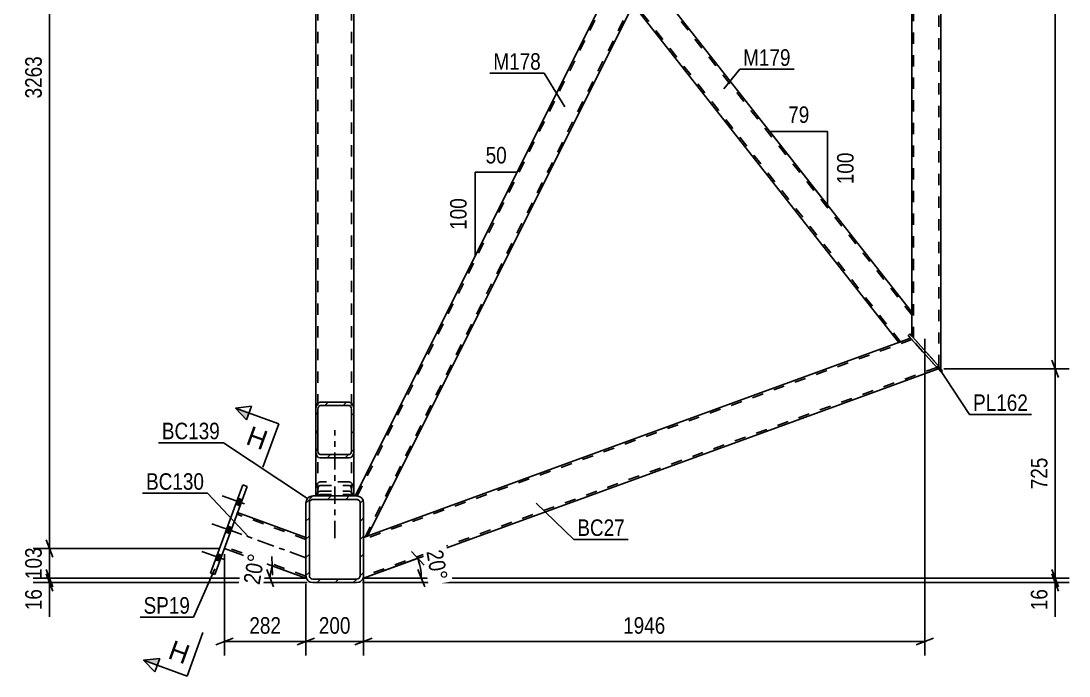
# Model space of a CAD drawing. Header units: millimetres. Extents: x -132 to 1057, y -569 to 272.
# Drawn here: x 589.1 to 770.7, y -323.4 to -210 of the extents above; entities that cross this region are included whole.
import ezdxf

# ---------------------------------------------------------------- set-up
doc = ezdxf.new("R2010")
doc.units = ezdxf.units.MM
doc.linetypes.add('DXK_LINE_DOT2', pattern=[3.9198, 1.9599, -1.9599])
doc.linetypes.add('DXK_LINE_DOT3', pattern=[5.9187, 2.979, -0.9799, 0.9799, -0.9799])
doc.styles.add('Arial', font='arial.ttf', dxfattribs={"height": 0.2})
doc.styles.add('Arial Narrow', font='ARIALN.TTF', dxfattribs={"height": 0.2})

# ---------------------------------------------------------------- blocks, each defined once
blk = doc.blocks.new('Part-335479220-2764 - 2737')
at = {"color": 2, "linetype": 'Continuous'}
for p, q in [((743.15, -264.19), (742.85, -264.46)), ((748.52, -270.78), (742.85, -264.46)), ((748.82, -270.51), (743.15, -264.19)), ((748.52, -270.78), (748.82, -270.51))]:
    blk.add_line(p, q, dxfattribs=at)
blk = doc.blocks.new('Bolt-335479220-2774 - 2737')
at = {"linetype": 'Continuous'}
for points in [[(627.08, -293.93), (627.46, -292.9), (626.71, -292.63), (626.33, -293.66)], [(627.08, -293.93), (627.46, -292.9), (626.71, -292.63), (626.33, -293.66)], [(627.08, -293.93), (627.46, -292.9), (626.71, -292.63), (626.33, -293.66)], [(625.32, -298.77), (625.7, -297.74), (624.95, -297.46), (624.57, -298.5)], [(625.32, -298.77), (625.7, -297.74), (624.95, -297.46), (624.57, -298.5)], [(623.58, -303.56), (623.96, -302.53), (623.2, -302.26), (622.83, -303.29)], [(623.58, -303.56), (623.96, -302.53), (623.2, -302.26), (622.83, -303.29)], [(623.58, -303.56), (623.96, -302.53), (623.2, -302.26), (622.83, -303.29)]]:
    blk.add_hatch(color=1, dxfattribs=at).paths.add_polyline_path(points)
at = {"color": 1, "linetype": 'Continuous'}
for p, q in [((627.88, -293.64), (623.98, -292.22)), ((627.88, -293.64), (623.98, -292.22)), ((627.88, -293.64), (623.98, -292.22)), ((627.08, -293.93), (626.33, -293.66)), ((627.08, -293.93), (626.33, -293.66)), ((627.08, -293.93), (626.33, -293.66)), ((627.46, -292.9), (626.71, -292.63)), ((627.46, -292.9), (626.71, -292.63)), ((627.46, -292.9), (626.71, -292.63)), ((626.12, -298.48), (622.22, -297.06)), ((626.12, -298.48), (622.22, -297.06)), ((625.7, -297.74), (624.95, -297.46)), ((625.7, -297.74), (624.95, -297.46)), ((625.32, -298.77), (624.57, -298.5)), ((625.32, -298.77), (624.57, -298.5)), ((624.38, -303.27), (620.48, -301.85)), ((624.38, -303.27), (620.48, -301.85)), ((624.38, -303.27), (620.48, -301.85)), ((623.58, -303.56), (622.83, -303.29)), ((623.58, -303.56), (622.83, -303.29)), ((623.58, -303.56), (622.83, -303.29)), ((623.96, -302.53), (623.2, -302.26)), ((623.96, -302.53), (623.2, -302.26)), ((623.96, -302.53), (623.2, -302.26))]:
    blk.add_line(p, q, dxfattribs=at)
blk = doc.blocks.new('Part-335479220-2852 - 2737')
at = {"color": 7, "linetype": 'DXK_LINE_DOT2'}
for p, q in [((647.38, -292.27), (741.35, -104.39)), ((648.76, -299.34), (743.49, -109.96)), ((691.79, -202.8), (694.26, -197.86)), ((695.21, -207.14), (697.68, -202.2)), ((647.29, -292.25), (647.05, -292.25)), ((647.24, -292.25), (647.29, -292.25)), ((647.68, -292.33), (647.29, -292.25)), ((647.75, -292.34), (647.68, -292.33)), ((647.68, -292.33), (647.75, -292.34)), ((647.75, -292.34), (647.68, -292.33)), ((647.68, -292.33), (647.75, -292.34)), ((648.49, -293.45), (648.39, -292.99)), ((648.39, -292.99), (648.49, -293.45)), ((648.49, -293.45), (648.39, -292.99)), ((648.39, -292.99), (648.49, -293.45)), ((648.49, -299.44), (648.49, -293.45)), ((648.49, -299.44), (649.17, -299.19)), ((648.5, -299.43), (648.49, -299.44))]:
    blk.add_line(p, q, dxfattribs=at)
at = {"color": 2, "linetype": 'Continuous'}
for p, q in [((740.94, -104.54), (694.26, -197.86)), ((743.49, -103.61), (740.94, -104.54)), ((743.49, -110.63), (743.49, -103.61)), ((743.49, -110.63), (697.68, -202.2)), ((647.05, -292.25), (691.79, -202.8)), ((649.17, -299.19), (695.21, -207.14))]:
    blk.add_line(p, q, dxfattribs=at)
at = {"color": 7, "linetype": 'DXK_LINE_DOT2'}
blk.add_arc((647.29, -293.45), 1.2, 22.5, 67.5, dxfattribs=at)
blk.add_arc((647.29, -293.45), 1.2, 22.5, 67.5, dxfattribs=at)
blk.add_arc((647.29, -293.45), 1.2, 22.5, 67.5, dxfattribs=at)
blk.add_arc((647.29, -293.45), 1.2, 22.5, 67.5, dxfattribs=at)
blk = doc.blocks.new('Part-335479220-2792 - 2737')
at = {"color": 2, "linetype": 'Continuous'}
for p, q in [((648.49, -299.44), (743.28, -264.94)), ((748.03, -270.23), (648.49, -306.46)), ((648.49, -306.41), (648.49, -306.05)), ((648.49, -306.46), (648.49, -306.41))]:
    blk.add_line(p, q, dxfattribs=at)
at = {"color": 7, "linetype": 'DXK_LINE_DOT2'}
for p, q in [((748.03, -270.23), (743.28, -264.94)), ((743.5, -265.18), (648.49, -299.76)), ((747.82, -269.99), (648.49, -306.14)), ((648.49, -306.05), (648.49, -299.44)), ((648.49, -299.78), (648.49, -299.76))]:
    blk.add_line(p, q, dxfattribs=at)
blk = doc.blocks.new('Part-335479220-2800 - 2737')
at = {"linetype": 'Continuous'}
h = blk.add_hatch(dxfattribs=at)
h.set_pattern_fill('', scale=0.7, style=0, pattern_type=0)
h.set_pattern_definition([(45, (638.4863, -306.0474), (-1.57154, 1.57154), [])])
h.paths.add_polyline_path([(638.49, -293.45), (638.49, -306.05), (638.58, -306.51), (638.84, -306.9), (639.23, -307.16), (639.69, -307.25), (647.29, -307.25), (647.75, -307.16), (648.13, -306.9), (648.39, -306.51), (648.49, -306.05), (648.49, -293.45), (648.39, -292.99), (648.13, -292.6), (647.75, -292.34), (647.29, -292.25), (639.69, -292.25), (639.23, -292.34), (638.84, -292.6), (638.58, -292.99)])
h.paths.add_polyline_path([(639.26, -293.02), (639.46, -292.89), (639.69, -292.85), (647.29, -292.85), (647.52, -292.89), (647.71, -293.02), (647.84, -293.22), (647.89, -293.45), (647.89, -306.05), (647.84, -306.28), (647.71, -306.47), (647.52, -306.6), (647.29, -306.65), (639.69, -306.65), (639.46, -306.6), (639.26, -306.47), (639.13, -306.28), (639.09, -306.05), (639.09, -293.45), (639.13, -293.22)])
at = {"color": 2, "linetype": 'Continuous'}
for p, q in [((639.69, -292.25), (639.23, -292.34)), ((639.69, -292.25), (647.29, -292.25)), ((647.75, -292.34), (647.29, -292.25)), ((638.58, -292.99), (638.49, -293.45)), ((638.49, -306.05), (638.49, -293.45)), ((639.09, -293.45), (639.13, -293.22)), ((639.09, -306.05), (639.09, -293.45)), ((639.46, -292.89), (639.69, -292.85)), ((639.69, -292.85), (647.29, -292.85)), ((647.29, -292.85), (647.52, -292.89)), ((647.84, -293.22), (647.89, -293.45)), ((647.89, -306.05), (647.89, -293.45)), ((648.49, -293.45), (648.39, -292.99)), ((648.49, -306.05), (648.49, -293.45)), ((638.49, -306.05), (638.58, -306.51)), ((639.13, -306.28), (639.09, -306.05)), ((639.69, -306.65), (639.46, -306.6)), ((639.69, -306.65), (647.29, -306.65)), ((647.52, -306.6), (647.29, -306.65)), ((647.89, -306.05), (647.84, -306.28)), ((648.39, -306.51), (648.49, -306.05)), ((639.23, -307.16), (639.69, -307.25)), ((639.69, -307.25), (647.29, -307.25)), ((647.29, -307.25), (647.75, -307.16))]:
    blk.add_line(p, q, dxfattribs=at)
at = {"color": 7, "linetype": 'DXK_LINE_DOT3'}
blk.add_line((643.49, -299.75), (643.49, -299.75), dxfattribs=at)
at = {"color": 2, "linetype": 'Continuous'}
for centre, radius, start, end in [((639.69, -293.45), 1.2, 112.5, 157.5), ((647.29, -293.45), 1.2, 22.5, 67.5), ((639.69, -293.45), 0.6, 112.5, 157.5), ((647.29, -293.45), 0.6, 22.5, 67.5), ((639.69, -306.05), 1.2, 202.5, 247.5), ((639.69, -306.05), 0.6, 202.5, 247.5), ((647.29, -306.05), 0.6, 292.5, 337.5), ((647.29, -306.05), 1.2, 292.5, 337.5)]:
    blk.add_arc(centre, radius, start, end, dxfattribs=at)
blk = doc.blocks.new('Part-335479220-2821 - 2737')
at = {"color": 7, "linetype": 'DXK_LINE_DOT2'}
for p, q in [((646.79, -147.75), (640.19, -147.75)), ((640.19, -147.75), (640.25, -147.75)), ((640.19, -162.8), (640.19, -147.75)), ((640.59, -292.25), (640.59, -147.75)), ((646.39, -292.25), (646.39, -147.75)), ((646.79, -162.8), (646.79, -147.75)), ((640.19, -292.25), (640.19, -277.2)), ((646.79, -292.25), (646.79, -277.2)), ((640.19, -292.25), (646.79, -292.25))]:
    blk.add_line(p, q, dxfattribs=at)
at = {"color": 2, "linetype": 'Continuous'}
for p, q in [((640.19, -277.2), (640.19, -162.8)), ((646.79, -277.2), (646.79, -162.8))]:
    blk.add_line(p, q, dxfattribs=at)
blk = doc.blocks.new('Part-335479220-2814 - 2737')
at = {"linetype": 'Continuous'}
h = blk.add_hatch(dxfattribs=at)
h.set_pattern_fill('', scale=0.7, style=0, pattern_type=0)
h.set_pattern_definition([(45, (640.1863, -284.4972), (-1.57154, 1.57154), [])])
h.paths.add_polyline_path([(640.19, -277.2), (640.19, -284.5), (640.25, -284.94), (640.42, -285.32), (640.68, -285.58), (640.99, -285.66), (645.99, -285.66), (646.29, -285.58), (646.55, -285.32), (646.73, -284.94), (646.79, -284.5), (646.79, -277.2), (646.73, -276.75), (646.55, -276.37), (646.29, -276.12), (645.99, -276.03), (640.99, -276.03), (640.68, -276.12), (640.42, -276.37), (640.25, -276.75)])
h.paths.add_polyline_path([(640.7, -276.79), (640.83, -276.66), (640.99, -276.61), (645.99, -276.61), (646.14, -276.66), (646.27, -276.79), (646.36, -276.98), (646.39, -277.2), (646.39, -284.5), (646.36, -284.72), (646.27, -284.91), (646.14, -285.04), (645.99, -285.08), (640.99, -285.08), (640.83, -285.04), (640.7, -284.91), (640.62, -284.72), (640.59, -284.5), (640.59, -277.2), (640.62, -276.98)])
at = {"color": 2, "linetype": 'Continuous'}
for p, q in [((640.99, -276.03), (640.68, -276.12)), ((640.99, -276.03), (645.99, -276.03)), ((646.29, -276.12), (645.99, -276.03)), ((640.25, -276.75), (640.19, -277.2)), ((640.19, -284.5), (640.19, -277.2)), ((640.59, -277.2), (640.62, -276.98)), ((640.59, -284.5), (640.59, -277.2)), ((640.83, -276.66), (640.99, -276.61)), ((640.99, -276.61), (645.99, -276.61)), ((645.99, -276.61), (646.14, -276.66)), ((646.36, -276.98), (646.39, -277.2)), ((646.39, -284.5), (646.39, -277.2)), ((646.79, -277.2), (646.73, -276.75)), ((646.79, -284.5), (646.79, -277.2)), ((640.19, -292.25), (640.19, -284.5)), ((640.19, -284.5), (640.25, -284.94)), ((640.62, -284.72), (640.59, -284.5)), ((640.99, -285.08), (640.83, -285.04)), ((640.99, -285.08), (645.99, -285.08)), ((646.14, -285.04), (645.99, -285.08)), ((646.39, -284.5), (646.36, -284.72)), ((646.73, -284.94), (646.79, -284.5)), ((646.79, -292.25), (646.79, -284.5)), ((640.68, -285.58), (640.99, -285.66)), ((640.99, -285.66), (645.99, -285.66)), ((645.99, -285.66), (646.29, -285.58))]:
    blk.add_line(p, q, dxfattribs=at)
at = {"color": 7, "linetype": 'DXK_LINE_DOT2'}
for p, q in [((640.19, -284.5), (640.19, -277.2)), ((640.59, -292.25), (640.59, -277.2)), ((646.39, -292.25), (646.39, -277.2)), ((646.79, -284.5), (646.79, -277.2)), ((646.79, -292.25), (640.19, -292.25)), ((640.23, -292.25), (640.25, -292.14)), ((640.7, -292.18), (640.67, -292.25)), ((640.68, -291.51), (640.99, -291.42)), ((640.83, -292.05), (640.7, -292.18)), ((640.99, -292.01), (640.83, -292.05)), ((640.99, -291.42), (645.99, -291.42)), ((640.99, -292.01), (645.99, -292.01)), ((645.99, -291.42), (646.29, -291.51)), ((646.14, -292.05), (645.99, -292.01)), ((646.27, -292.18), (646.14, -292.05)), ((646.3, -292.25), (646.27, -292.18)), ((646.73, -292.14), (646.74, -292.25))]:
    blk.add_line(p, q, dxfattribs=at)
at = {"color": 7, "linetype": 'DXK_LINE_DOT3'}
blk.add_line((643.49, -299.53), (643.49, -280.85), dxfattribs=at)
at = {"color": 2, "linetype": 'Continuous'}
for centre, radius, start, end in [((641.28, -277), 1.06, 124.4664, 166.7051), ((641.13, -277.1), 0.532, 124.4664, 166.7051), ((645.84, -277.1), 0.532, 13.2949, 55.5336), ((645.69, -277), 1.06, 13.2949, 55.5336), ((641.28, -284.7), 1.06, 193.2949, 235.5336), ((641.13, -284.6), 0.532, 193.2949, 235.5336), ((645.84, -284.6), 0.532, 304.4664, 346.7051), ((645.69, -284.7), 1.06, 304.4664, 346.7051)]:
    blk.add_arc(centre, radius, start, end, dxfattribs=at)
at = {"color": 7, "linetype": 'DXK_LINE_DOT2'}
for centre, start, end in [((641.28, -292.39), 124.4664, 166.7051), ((645.69, -292.39), 13.2949, 55.5336)]:
    blk.add_arc(centre, 1.06, start, end, dxfattribs=at)
blk = doc.blocks.new('Part-335479220-2837 - 2737')
at = {"color": 7, "linetype": 'DXK_LINE_DOT2'}
for p, q in [((626.65, -295.13), (624.39, -301.33)), ((638.49, -299.76), (626.55, -295.41)), ((638.49, -306.07), (638.49, -299.44)), ((638.49, -306.14), (624.49, -301.05)), ((638.49, -299.78), (638.49, -299.76))]:
    blk.add_line(p, q, dxfattribs=at)
at = {"color": 2, "linetype": 'Continuous'}
for p, q in [((638.49, -299.44), (626.65, -295.13)), ((624.39, -301.33), (638.49, -306.46)), ((638.49, -306.07), (638.49, -306.05)), ((638.49, -306.46), (638.49, -306.07))]:
    blk.add_line(p, q, dxfattribs=at)
at = {"color": 7, "linetype": 'DXK_LINE_DOT3'}
blk.add_line((638.49, -302.95), (625.52, -298.23), dxfattribs=at)
blk = doc.blocks.new('Part-335479220-2847 - 2737')
at = {"color": 2, "linetype": 'Continuous'}
for p, q in [((747.89, -97.33), (743.49, -103.61)), ((748.49, -96.47), (747.89, -97.33)), ((748.49, -270.14), (748.49, -96.47)), ((743.49, -260.43), (743.49, -110.63))]:
    blk.add_line(p, q, dxfattribs=at)
at = {"color": 7, "linetype": 'DXK_LINE_DOT2'}
for p, q in [((748.16, -96.93), (748, -97.16)), ((748.19, -96.9), (748.16, -96.93)), ((748.19, -269.8), (748.19, -96.9)), ((743.79, -264.9), (743.79, -103.18)), ((743.49, -103.61), (743.49, -110.63)), ((743.49, -264.56), (743.49, -260.43)), ((743.49, -264.56), (748.49, -270.14))]:
    blk.add_line(p, q, dxfattribs=at)
blk = doc.blocks.new('Part-335479220-2857 - 2737')
at = {"color": 2, "linetype": 'Continuous'}
for p, q in [((695.39, -206.78), (697.68, -202.2)), ((743.49, -260.43), (697.68, -202.2)), ((695.21, -207.14), (695.39, -206.78)), ((741.25, -265.68), (695.21, -207.14)), ((743.49, -264.56), (743.49, -260.43))]:
    blk.add_line(p, q, dxfattribs=at)
at = {"color": 7, "linetype": 'DXK_LINE_DOT2'}
for p, q in [((743.49, -260.91), (697.53, -202.5)), ((741.55, -265.57), (695.36, -206.85)), ((741.25, -265.68), (743.28, -264.94)), ((742.85, -264.46), (743.15, -264.19)), ((743.28, -264.94), (742.85, -264.46)), ((743.15, -264.19), (743.49, -264.56))]:
    blk.add_line(p, q, dxfattribs=at)
blk = doc.blocks.new('Part-335479220-2865 - 2737')
at = {"color": 7, "linetype": 'DXK_LINE_DOT2'}
for p, q in [((640.19, -292.25), (640.19, -269.71)), ((640.59, -292.25), (640.59, -269.71)), ((646.39, -292.25), (646.39, -269.71)), ((646.79, -292.25), (646.79, -269.71)), ((640.99, -289.79), (640.68, -289.89)), ((640.83, -290.51), (640.99, -290.46)), ((645.99, -289.79), (640.99, -289.79)), ((640.99, -290.46), (645.99, -290.46)), ((646.29, -289.89), (645.99, -289.79)), ((645.99, -290.46), (646.14, -290.51)), ((640.25, -290.62), (640.19, -291.13)), ((640.19, -292.25), (646.79, -292.25)), ((640.59, -291.13), (640.62, -290.87)), ((646.36, -290.87), (646.39, -291.13)), ((646.79, -291.13), (646.73, -290.62))]:
    blk.add_line(p, q, dxfattribs=at)
for centre, radius, start, end in [((641.46, -290.85), 1.23, 129.1207, 169.191), ((641.22, -290.99), 0.616, 129.1207, 169.191), ((645.75, -290.99), 0.616, 10.809, 50.8793), ((645.51, -290.85), 1.23, 10.809, 50.8793)]:
    blk.add_arc(centre, radius, start, end, dxfattribs=at)
blk = doc.blocks.new('Part-335479220-2890 - 2737')
at = {"color": 2, "linetype": 'Continuous'}
for p, q in [((627.55, -290.32), (621.99, -305.59)), ((628.3, -290.6), (627.55, -290.32)), ((628.3, -290.6), (622.74, -305.87)), ((622.74, -305.87), (621.99, -305.59))]:
    blk.add_line(p, q, dxfattribs=at)
blk = doc.blocks.new('AngleDimension-335479220-2916 - 2737')
at = {"color": 7, "linetype": 'Continuous'}
for p, q in [((667.84, -236.18), (675.09, -236.18)), ((667.84, -250.67), (675.09, -236.18)), ((667.84, -250.67), (667.84, -236.18)), ((664.89, -256.57), (667.84, -250.67))]:
    blk.add_line(p, q, dxfattribs=at)
at = {"color": 0}
for points in [[(673.9, -235.28), (673.9, -231.08), (669.04, -231.08), (669.04, -235.28)], [(666.94, -240.09), (662.74, -240.09), (662.74, -246.77), (666.94, -246.77)]]:
    blk.add_wipeout(points, dxfattribs=at)
at = {"color": 3, "style": 'Arial Narrow'}
blk.add_text('50', height=2.863, dxfattribs=at).set_placement((669.64, -234.68))
blk.add_text('100', height=2.863, rotation=90.0002, dxfattribs=at).set_placement((666.34, -246.17))
blk = doc.blocks.new('StraightDimension-335479220-13311 - 2737')
at = {"color": 7, "linetype": 'Continuous'}
for p, q in [((624.39, -302.33), (624.39, -319.85)), ((638.49, -307.46), (638.49, -319.85)), ((625.89, -316.85), (622.89, -318.05)), ((624.39, -317.45), (638.49, -317.45)), ((636.99, -318.05), (639.99, -316.85))]:
    blk.add_line(p, q, dxfattribs=at)
at = {"color": 0}
blk.add_wipeout([(634.78, -316.7), (634.78, -312.5), (628.1, -312.5), (628.1, -316.7)], dxfattribs=at)
at = {"color": 3, "style": 'Arial Narrow'}
blk.add_text('282', height=2.863, dxfattribs=at).set_placement((628.7, -316.1))
blk = doc.blocks.new('StraightDimension-335479220-11976 - 2737')
at = {"color": 7, "linetype": 'Continuous'}
for p, q in [((623.39, -301.33), (591.22, -301.33)), ((593.47, -299.83), (594.67, -302.83)), ((594.07, -306.46), (594.07, -301.33)), ((594.67, -307.96), (593.47, -304.96)), ((637.49, -306.46), (591.22, -306.46))]:
    blk.add_line(p, q, dxfattribs=at)
at = {"color": 0}
blk.add_wipeout([(593.32, -300.56), (589.12, -300.56), (589.12, -307.24), (593.32, -307.24)], dxfattribs=at)
at = {"color": 3, "style": 'Arial Narrow'}
blk.add_text('103', height=2.863, rotation=90.0002, dxfattribs=at).set_placement((592.72, -306.64))
blk = doc.blocks.new('StraightDimension-335479220-11977 - 2737')
at = {"color": 7, "linetype": 'Continuous'}
for p, q in [((593.47, -304.96), (594.67, -307.96)), ((637.49, -306.46), (591.22, -306.46)), ((594.67, -308.75), (593.47, -305.75)), ((594.07, -307.25), (594.07, -306.46)), ((638.69, -307.25), (591.22, -307.25))]:
    blk.add_line(p, q, dxfattribs=at)
at = {"color": 0}
blk.add_wipeout([(593.32, -307.77), (589.12, -307.77), (589.12, -312.63), (593.32, -312.63)], dxfattribs=at)
at = {"color": 7, "linetype": 'Continuous'}
blk.add_line((594.07, -307.25), (594.07, -313.15), dxfattribs=at)
blk.add_line((594.07, -307.25), (594.07, -313.15), dxfattribs=at)
at = {"color": 3, "style": 'Arial Narrow'}
blk.add_text('16', height=2.863, rotation=90.0002, dxfattribs=at).set_placement((592.72, -312.03))
blk = doc.blocks.new('StraightDimension-335479220-11975 - 2737')
at = {"color": 7, "linetype": 'Continuous'}
for p, q in [((594.67, -139.69), (593.47, -136.69)), ((637.49, -138.19), (591.22, -138.19)), ((594.07, -301.33), (594.07, -138.19)), ((623.39, -301.33), (591.22, -301.33)), ((593.47, -299.83), (594.67, -302.83))]:
    blk.add_line(p, q, dxfattribs=at)
at = {"color": 0}
blk.add_wipeout([(593.32, -215.5), (589.12, -215.5), (589.12, -224.02), (593.32, -224.02)], dxfattribs=at)
at = {"color": 3, "style": 'Arial Narrow'}
blk.add_text('3263', height=2.863, rotation=90.0002, dxfattribs=at).set_placement((592.72, -223.42))
blk = doc.blocks.new('StraightDimension-335479220-13310 - 2737')
at = {"color": 7, "linetype": 'Continuous'}
for p, q in [((648.49, -304.84), (648.49, -319.85)), ((638.49, -307.46), (638.49, -319.85)), ((636.99, -318.05), (639.99, -316.85)), ((638.49, -317.45), (648.49, -317.45)), ((649.99, -316.85), (646.99, -318.05))]:
    blk.add_line(p, q, dxfattribs=at)
at = {"color": 0}
blk.add_wipeout([(646.83, -316.7), (646.83, -312.5), (640.14, -312.5), (640.14, -316.7)], dxfattribs=at)
at = {"color": 3, "style": 'Arial Narrow'}
blk.add_text('200', height=2.863, dxfattribs=at).set_placement((640.74, -316.1))
blk = doc.blocks.new('StraightDimension-335479220-12138 - 2737')
at = {"color": 7, "linetype": 'Continuous'}
for p, q in [((768.93, -97.97), (767.73, -94.97)), ((749.49, -96.47), (770.73, -96.47)), ((768.33, -270.23), (768.33, -96.47)), ((767.73, -268.73), (768.93, -271.73)), ((749.03, -270.23), (770.73, -270.23))]:
    blk.add_line(p, q, dxfattribs=at)
at = {"color": 0}
blk.add_wipeout([(767.58, -179.1), (763.38, -179.1), (763.38, -187.61), (767.58, -187.61)], dxfattribs=at)
at = {"color": 3, "style": 'Arial Narrow'}
blk.add_text('3475', height=2.863, rotation=90.0002, dxfattribs=at).set_placement((766.98, -187.01))
blk = doc.blocks.new('StraightDimension-335479220-12139 - 2737')
at = {"color": 7, "linetype": 'Continuous'}
for p, q in [((768.93, -271.73), (767.73, -268.73)), ((749.03, -270.23), (770.73, -270.23)), ((768.33, -306.46), (768.33, -270.23)), ((767.73, -304.96), (768.93, -307.96)), ((649.49, -306.46), (770.73, -306.46))]:
    blk.add_line(p, q, dxfattribs=at)
at = {"color": 0}
blk.add_wipeout([(767.58, -285), (763.38, -285), (763.38, -291.69), (767.58, -291.69)], dxfattribs=at)
at = {"color": 3, "style": 'Arial Narrow'}
blk.add_text('725', height=2.863, rotation=90.0002, dxfattribs=at).set_placement((766.98, -291.09))
blk = doc.blocks.new('StraightDimension-335479220-12140 - 2737')
at = {"color": 7, "linetype": 'Continuous'}
for p, q in [((767.73, -304.96), (768.93, -307.96)), ((649.49, -306.46), (770.73, -306.46)), ((768.93, -308.75), (767.73, -305.75)), ((768.33, -307.25), (768.33, -306.46)), ((648.29, -307.25), (770.73, -307.25))]:
    blk.add_line(p, q, dxfattribs=at)
at = {"color": 0}
blk.add_wipeout([(767.58, -307.77), (763.38, -307.77), (763.38, -312.63), (767.58, -312.63)], dxfattribs=at)
at = {"color": 7, "linetype": 'Continuous'}
blk.add_line((768.33, -307.25), (768.33, -313.15), dxfattribs=at)
blk.add_line((768.33, -307.25), (768.33, -313.15), dxfattribs=at)
at = {"color": 3, "style": 'Arial Narrow'}
blk.add_text('16', height=2.863, rotation=90.0002, dxfattribs=at).set_placement((766.98, -312.03))
blk = doc.blocks.new('StraightDimension-335479220-13309 - 2737')
at = {"color": 7, "linetype": 'Continuous'}
for p, q in [((745.77, -265.03), (745.77, -319.85)), ((648.49, -304.84), (648.49, -319.85)), ((649.99, -316.85), (646.99, -318.05)), ((648.49, -317.45), (745.77, -317.45)), ((744.27, -318.05), (747.27, -316.85))]:
    blk.add_line(p, q, dxfattribs=at)
at = {"color": 0}
blk.add_wipeout([(701.39, -316.7), (701.39, -312.5), (692.87, -312.5), (692.87, -316.7)], dxfattribs=at)
at = {"color": 3, "style": 'Arial Narrow'}
blk.add_text('1946', height=2.863, dxfattribs=at).set_placement((693.47, -316.1))
blk = doc.blocks.new('AngleDimension-335479220-13629 - 2737')
at = {"color": 7, "linetype": 'Continuous'}
for p, q in [((722.38, -233.6), (718.89, -229.16)), ((728.9, -229.16), (718.89, -229.16)), ((728.9, -241.89), (718.89, -229.16)), ((728.9, -241.89), (728.9, -229.16))]:
    blk.add_line(p, q, dxfattribs=at)
at = {"color": 0}
for points in [[(726.32, -228.26), (726.32, -224.06), (721.47, -224.06), (721.47, -228.26)], [(734, -232.18), (729.8, -232.18), (729.8, -238.87), (734, -238.87)]]:
    blk.add_wipeout(points, dxfattribs=at)
at = {"color": 3, "style": 'Arial Narrow'}
blk.add_text('79', height=2.863, dxfattribs=at).set_placement((722.07, -227.66))
blk.add_text('100', height=2.863, rotation=90.0002, dxfattribs=at).set_placement((733.4, -238.27))
blk = doc.blocks.new('AngleDimension-335479220-13865 - 2737')
at = {"color": 7, "linetype": 'Continuous'}
for p, q in [((632.62, -302.73), (632.72, -305.96)), ((632.9, -307.96), (631.7, -304.96)), ((637.55, -306.12), (632.67, -304.35)), ((632.67, -304.35), (638.49, -306.46)), ((632.3, -306.46), (638.49, -306.46))]:
    blk.add_line(p, q, dxfattribs=at)
blk.add_arc((638.49, -306.46), 6.19, 160, 180, dxfattribs=at)
at = {"color": 0}
blk.add_wipeout([(632.07, -302.05), (627.93, -301.32), (626.81, -307.68), (630.94, -308.41)], dxfattribs=at)
at = {"color": 3, "style": 'Arial Narrow'}
blk.add_text('20°', height=2.863, rotation=80.0021, dxfattribs=at).set_placement((630.46, -307.72))
blk = doc.blocks.new('AngleDimension-335479220-13867 - 2737')
at = {"color": 7, "linetype": 'Continuous'}
for p, q in [((657.88, -303.04), (648.49, -306.46)), ((656.81, -301.84), (658.96, -304.25)), ((659.09, -307.96), (657.89, -304.96)), ((658.49, -306.46), (648.49, -306.46)), ((649.49, -306.46), (658.49, -306.46))]:
    blk.add_line(p, q, dxfattribs=at)
blk.add_arc((648.49, -306.46), 10, 360, 20, dxfattribs=at)
at = {"color": 0}
blk.add_wipeout([(659.78, -307.75), (663.92, -307.02), (662.8, -300.66), (658.66, -301.39)], dxfattribs=at)
at = {"color": 3, "style": 'Arial Narrow'}
blk.add_text('20°', height=2.863, rotation=-80.0021, dxfattribs=at).set_placement((659.36, -301.88))
blk = doc.blocks.new('Mark-335479220-2760 - 2737')
at = {"color": 0}
blk.add_wipeout([(763.62, -277.53), (763.62, -274.53), (754.11, -274.53), (754.11, -277.53)], dxfattribs=at)
blk.add_wipeout([(763.62, -277.53), (763.62, -274.53), (754.11, -274.53), (754.11, -277.53)], dxfattribs=at)
at = {"color": 30, "linetype": 'Continuous'}
for p, q in [((747.95, -269.69), (753.51, -278.13)), ((753.51, -278.13), (764.22, -278.13))]:
    blk.add_line(p, q, dxfattribs=at)
at = {"color": 3, "style": 'Arial Narrow'}
blk.add_text('PL162', height=2.863, dxfattribs=at).set_placement((754.11, -277.53))
blk = doc.blocks.new('Mark-335479220-2788 - 2737')
at = {"color": 0}
blk.add_wipeout([(693.75, -299.17), (693.75, -296.17), (685.53, -296.17), (685.53, -299.17)], dxfattribs=at)
blk.add_wipeout([(693.75, -299.17), (693.75, -296.17), (685.53, -296.17), (685.53, -299.17)], dxfattribs=at)
at = {"color": 30, "linetype": 'Continuous'}
for p, q in [((678.37, -293.52), (684.93, -299.77)), ((684.93, -299.77), (694.35, -299.77))]:
    blk.add_line(p, q, dxfattribs=at)
at = {"color": 3, "style": 'Arial Narrow'}
blk.add_text('BC27', height=2.863, dxfattribs=at).set_placement((685.53, -299.17))
blk = doc.blocks.new('Mark-335479220-2796 - 2737')
at = {"color": 0}
blk.add_wipeout([(623.59, -282.43), (623.59, -279.43), (613.54, -279.43), (613.54, -282.43)], dxfattribs=at)
blk.add_wipeout([(623.59, -282.43), (623.59, -279.43), (613.54, -279.43), (613.54, -282.43)], dxfattribs=at)
at = {"color": 30, "linetype": 'Continuous'}
for p in [(612.94, -283.03), (638.8, -292.7)]:
    blk.add_line(p, (624.19, -283.03), dxfattribs=at)
at = {"color": 3, "style": 'Arial Narrow'}
blk.add_text('BC139', height=2.863, dxfattribs=at).set_placement((613.54, -282.43))
blk = doc.blocks.new('Mark-335479220-2833 - 2737')
at = {"color": 0}
blk.add_wipeout([(620.85, -291.18), (620.85, -288.18), (610.8, -288.18), (610.8, -291.18)], dxfattribs=at)
blk.add_wipeout([(620.85, -291.18), (620.85, -288.18), (610.8, -288.18), (610.8, -291.18)], dxfattribs=at)
at = {"color": 30, "linetype": 'Continuous'}
for p in [(610.2, -291.78), (628.62, -299.4)]:
    blk.add_line(p, (621.45, -291.78), dxfattribs=at)
at = {"color": 3, "style": 'Arial Narrow'}
blk.add_text('BC130', height=2.863, dxfattribs=at).set_placement((610.8, -291.18))
blk = doc.blocks.new('Mark-335479220-2848 - 2737')
at = {"color": 0}
blk.add_wipeout([(679.21, -218.45), (679.21, -215.45), (670.98, -215.45), (670.98, -218.45)], dxfattribs=at)
blk.add_wipeout([(679.21, -218.45), (679.21, -215.45), (670.98, -215.45), (670.98, -218.45)], dxfattribs=at)
at = {"color": 30, "linetype": 'Continuous'}
for p in [(670.38, -219.05), (683.34, -224.89)]:
    blk.add_line(p, (679.81, -219.05), dxfattribs=at)
at = {"color": 3, "style": 'Arial Narrow'}
blk.add_text('M178', height=2.863, dxfattribs=at).set_placement((670.98, -218.45))
blk = doc.blocks.new('Mark-335479220-2853 - 2737')
at = {"color": 0}
blk.add_wipeout([(722.48, -217.77), (722.48, -214.77), (714.26, -214.77), (714.26, -217.77)], dxfattribs=at)
blk.add_wipeout([(722.48, -217.77), (722.48, -214.77), (714.26, -214.77), (714.26, -217.77)], dxfattribs=at)
at = {"color": 30, "linetype": 'Continuous'}
for p, q in [((710.91, -221.77), (713.66, -218.37)), ((713.66, -218.37), (723.08, -218.37))]:
    blk.add_line(p, q, dxfattribs=at)
at = {"color": 3, "style": 'Arial Narrow'}
blk.add_text('M179', height=2.863, dxfattribs=at).set_placement((714.26, -217.77))
blk = doc.blocks.new('Mark-335479220-2886 - 2737')
at = {"color": 0}
blk.add_wipeout([(618.41, -312.63), (618.41, -309.63), (610.37, -309.63), (610.37, -312.63)], dxfattribs=at)
blk.add_wipeout([(618.41, -312.63), (618.41, -309.63), (610.37, -309.63), (610.37, -312.63)], dxfattribs=at)
at = {"color": 30, "linetype": 'Continuous'}
for p in [(622.74, -304.87), (609.77, -313.23)]:
    blk.add_line(p, (619.01, -313.23), dxfattribs=at)
at = {"color": 3, "style": 'Arial Narrow'}
blk.add_text('SP19', height=2.863, dxfattribs=at).set_placement((610.37, -312.63))
blk = doc.blocks.new('SectionMark-335479220-15848 - 2737')
at = {"linetype": 'Continuous'}
blk.add_hatch(color=6, dxfattribs=at).paths.add_polyline_path([(613.16, -320.37), (612.73, -321.54), (610.38, -320.69)])
at = {"color": 6, "linetype": 'Continuous'}
for p, q in [((626.28, -277.02), (629.05, -276.7)), ((610.38, -320.69), (613.16, -320.37)), ((612.31, -322.72), (610.38, -320.69)), ((613.16, -320.37), (612.31, -322.72))]:
    blk.add_line(p, q, dxfattribs=at)
at = {"color": 0, "linetype": 'Continuous'}
for points in [[(631.06, -284.35), (632.26, -281.06), (629.09, -279.91), (627.89, -283.2)], [(617.56, -321.44), (618.76, -318.15), (615.59, -317), (614.39, -320.29)]]:
    blk.add_wipeout(points, dxfattribs=at)
at = {"linetype": 'Continuous'}
blk.add_hatch(color=6, dxfattribs=at).paths.add_polyline_path([(628.63, -277.88), (628.2, -279.05), (626.28, -277.02)])
at = {"color": 6, "linetype": 'Continuous'}
for p, q in [((633.79, -279.76), (626.28, -277.02)), ((626.28, -277.02), (628.2, -279.05)), ((628.2, -279.05), (629.05, -276.7)), ((633.79, -279.76), (631.06, -287.28)), ((617.9, -323.43), (620.64, -315.91)), ((617.9, -323.43), (610.38, -320.69))]:
    blk.add_line(p, q, dxfattribs=at)
at = {"color": 3, "linetype": 'Continuous', "style": 'Arial'}
for p in [(627.89, -283.2), (614.39, -320.29)]:
    blk.add_text('H', height=3.34, rotation=-20.002, dxfattribs=at).set_placement(p)

msp = doc.modelspace()

# ---------------------------------------------------------------- block references
for name in ['Part-335479220-2847 - 2737', 'Part-335479220-2852 - 2737', 'Part-335479220-2821 - 2737', 'Part-335479220-2857 - 2737', 'Part-335479220-2792 - 2737', 'Part-335479220-2764 - 2737', 'Part-335479220-2865 - 2737', 'Part-335479220-2814 - 2737', 'Part-335479220-2890 - 2737', 'Bolt-335479220-2774 - 2737', 'Part-335479220-2800 - 2737', 'Part-335479220-2837 - 2737']:
    msp.add_blockref(name, (0, 0))

# ---------------------------------------------------------------- next in the draw order: block references
for name in ['StraightDimension-335479220-12138 - 2737', 'Mark-335479220-2848 - 2737', 'Mark-335479220-2853 - 2737', 'AngleDimension-335479220-13629 - 2737', 'AngleDimension-335479220-2916 - 2737', 'StraightDimension-335479220-13311 - 2737']:
    msp.add_blockref(name, (0, 0))

# ---------------------------------------------------------------- next in the draw order: block references
msp.add_blockref('StraightDimension-335479220-11976 - 2737', (0, 0))

# ---------------------------------------------------------------- next in the draw order: block references
for name in ['StraightDimension-335479220-11975 - 2737', 'StraightDimension-335479220-11977 - 2737']:
    msp.add_blockref(name, (0, 0))

# ---------------------------------------------------------------- next in the draw order: block references
for name in ['Mark-335479220-2796 - 2737', 'Mark-335479220-2886 - 2737', 'StraightDimension-335479220-13310 - 2737']:
    msp.add_blockref(name, (0, 0))

# ---------------------------------------------------------------- next in the draw order: block references
for name in ['StraightDimension-335479220-12139 - 2737', 'Mark-335479220-2833 - 2737', 'AngleDimension-335479220-13865 - 2737']:
    msp.add_blockref(name, (0, 0))

# ---------------------------------------------------------------- next in the draw order: block references
for name in ['SectionMark-335479220-15848 - 2737', 'StraightDimension-335479220-12140 - 2737']:
    msp.add_blockref(name, (0, 0))

# ---------------------------------------------------------------- next in the draw order: block references
msp.add_blockref('StraightDimension-335479220-13309 - 2737', (0, 0))

# ---------------------------------------------------------------- next in the draw order: block references
for name in ['Mark-335479220-2760 - 2737', 'Mark-335479220-2788 - 2737', 'AngleDimension-335479220-13867 - 2737']:
    msp.add_blockref(name, (0, 0))

doc.saveas('drawing.dxf')
